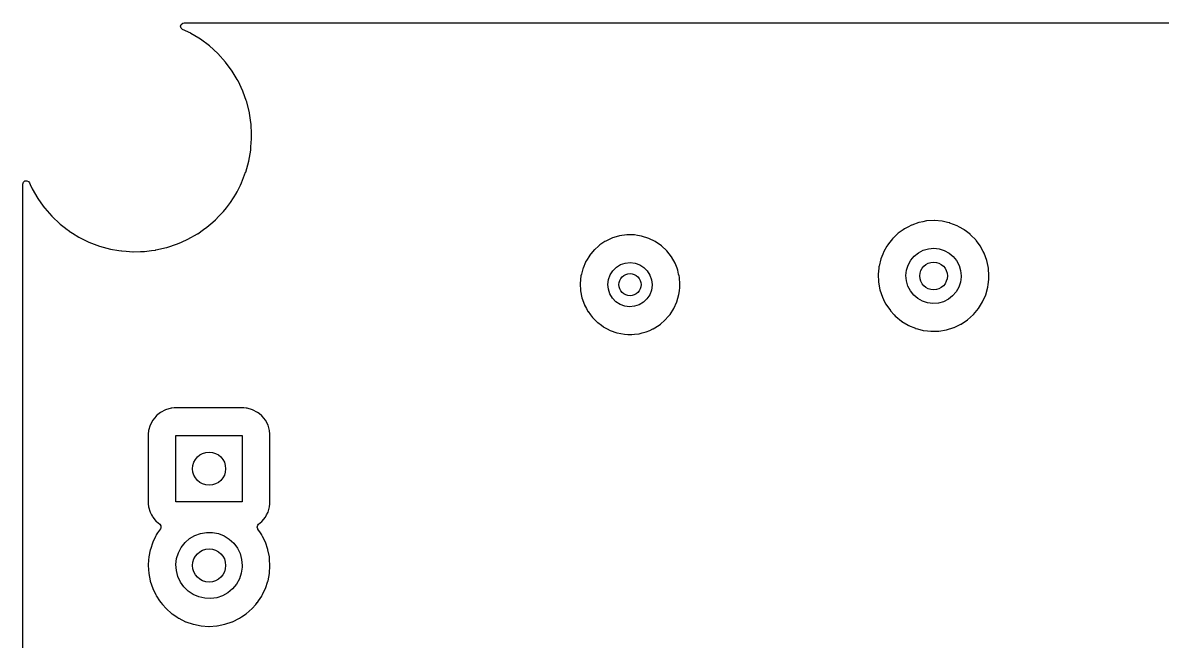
# Model space of a CAD drawing. Extents: x 1.63 to 4.81, y -6.15 to -3.83.
# Drawn here: x 1.634 to 3.259, y -4.708 to -3.827 of the extents above; entities that cross this region are included whole.
import ezdxf

# ---------------------------------------------------------------- set-up
doc = ezdxf.new("R2010")
doc.units = 0
doc.header["$MEASUREMENT"] = 0
doc.layers.add('BLACK', color=7, linetype='CONTINUOUS')

msp = doc.modelspace()

# ---------------------------------------------------------------- linework, layer by layer
at = {"layer": 'BLACK', "linetype": 'CONTINUOUS'}
for p, q in [((1.85947, -3.83186), (1.86031, -3.82919)), ((1.86021, -3.83455), (1.85947, -3.83186)), ((1.86031, -3.82919), (1.86245, -3.8274)), ((1.86245, -3.8274), (1.86443, -3.82699)), ((1.86443, -3.82699), (4.56344, -3.82699)), ((1.86229, -3.83642), (1.86021, -3.83455)), ((1.87383, -3.84195), (1.86229, -3.83642)), ((1.87393, -3.84201), (1.87383, -3.84195)), ((1.88545, -3.84899), (1.87393, -3.84201)), ((1.87393, -3.84201), (1.87393, -3.84201)), ((1.88767, -3.85033), (1.88545, -3.84899)), ((1.90062, -3.86002), (1.88767, -3.85033)), ((1.91256, -3.87093), (1.90062, -3.86002)), ((1.92339, -3.88295), (1.91256, -3.87093)), ((1.93299, -3.89597), (1.92339, -3.88295)), ((1.93305, -3.89608), (1.93299, -3.89597)), ((1.94012, -3.90794), (1.93305, -3.89608)), ((1.94127, -3.90987), (1.94012, -3.90794)), ((1.94816, -3.9245), (1.94127, -3.90987)), ((1.95094, -3.93232), (1.94816, -3.9245)), ((1.9528, -3.93753), (1.95094, -3.93232)), ((1.95359, -3.93974), (1.9528, -3.93753)), ((1.9575, -3.95544), (1.95359, -3.93974)), ((1.95752, -3.95556), (1.9575, -3.95544)), ((1.9595, -3.96902), (1.95752, -3.95556)), ((1.95752, -3.95556), (1.95752, -3.95556)), ((1.95986, -3.97144), (1.9595, -3.96902)), ((1.95987, -3.97156), (1.95986, -3.97144)), ((1.96055, -3.98541), (1.95987, -3.97156)), ((1.95972, -4.00352), (1.96058, -3.9923)), ((1.96065, -3.9876), (1.96055, -3.98541)), ((1.96058, -3.9923), (1.96059, -3.99222)), ((1.96058, -3.9923), (1.96058, -3.9923)), ((1.96059, -3.99222), (1.96065, -3.9876)), ((1.95654, -4.02428), (1.95935, -4.00835)), ((1.95935, -4.00835), (1.95972, -4.00352)), ((1.95219, -4.03986), (1.95654, -4.02428)), ((1.94638, -4.05483), (1.95214, -4.03997)), ((1.95214, -4.03997), (1.95219, -4.03986)), ((1.63447, -4.0568), (1.63526, -4.05412)), ((1.63447, -5.91816), (1.63447, -4.0568)), ((1.63526, -4.05412), (1.63737, -4.05229)), ((1.63737, -4.05229), (1.64014, -4.05189)), ((1.64014, -4.05189), (1.64268, -4.05305)), ((1.64268, -4.05305), (1.64395, -4.05475)), ((1.64395, -4.05475), (1.64507, -4.05722)), ((1.64507, -4.05722), (1.64782, -4.06328)), ((1.93994, -4.0676), (1.94459, -4.05841)), ((1.94459, -4.05841), (1.94634, -4.05494)), ((1.94634, -4.05494), (1.94638, -4.05483)), ((1.94638, -4.05483), (1.94638, -4.05483)), ((1.64782, -4.06328), (1.6559, -4.07729)), ((1.93044, -4.08294), (1.93898, -4.06948)), ((1.93898, -4.06948), (1.93904, -4.06938)), ((1.93898, -4.06948), (1.93898, -4.06948)), ((1.93904, -4.06938), (1.93994, -4.0676)), ((1.6559, -4.07729), (1.65597, -4.07739)), ((1.65597, -4.07739), (1.65597, -4.07739)), ((1.65597, -4.07739), (1.66355, -4.08798)), ((1.66355, -4.08798), (1.66532, -4.09044)), ((1.66532, -4.09044), (1.6654, -4.09054)), ((1.6654, -4.09054), (1.6654, -4.09054)), ((1.6654, -4.09054), (1.6659, -4.09111)), ((1.6659, -4.09111), (1.67598, -4.10262)), ((1.92042, -4.09579), (1.92467, -4.09035)), ((1.92467, -4.09035), (1.9303, -4.08314)), ((1.9303, -4.08314), (1.93038, -4.08304)), ((1.9303, -4.08314), (1.9303, -4.08314)), ((1.93038, -4.08304), (1.93044, -4.08294)), ((1.93044, -4.08294), (1.93044, -4.08294)), ((1.67598, -4.10262), (1.68777, -4.11369)), ((1.90541, -4.11083), (1.90917, -4.10758)), ((1.90917, -4.10758), (1.90926, -4.1075)), ((1.90917, -4.10758), (1.90917, -4.10758)), ((1.90926, -4.1075), (1.91391, -4.10262)), ((1.91391, -4.10262), (1.92033, -4.09588)), ((1.92033, -4.09588), (1.92042, -4.09579)), ((2.93374, -4.10866), (2.92296, -4.10925)), ((2.93392, -4.10865), (2.93374, -4.10866)), ((2.93374, -4.10866), (2.93374, -4.10866)), ((2.94503, -4.10961), (2.93392, -4.10865)), ((1.68777, -4.11369), (1.69355, -4.11814)), ((1.69355, -4.11814), (1.69793, -4.12152)), ((1.69793, -4.12152), (1.70058, -4.12356)), ((1.70058, -4.12356), (1.70069, -4.12362)), ((1.70069, -4.12362), (1.70069, -4.12362)), ((1.70069, -4.12362), (1.70554, -4.12666)), ((1.8838, -4.1274), (1.89213, -4.12152)), ((1.89213, -4.12152), (1.89692, -4.11814)), ((1.89692, -4.11814), (1.89702, -4.11807)), ((1.89692, -4.11814), (1.89692, -4.11814)), ((1.89702, -4.11807), (1.90541, -4.11083)), ((2.88941, -4.12171), (2.88235, -4.12676)), ((2.89128, -4.12037), (2.88941, -4.12171)), ((2.89142, -4.12027), (2.89128, -4.12037)), ((2.89128, -4.12037), (2.89128, -4.12037)), ((2.89581, -4.11799), (2.89142, -4.12027)), ((2.90116, -4.11521), (2.89581, -4.11799)), ((2.90132, -4.11513), (2.90116, -4.11521)), ((2.90116, -4.11521), (2.90116, -4.11521)), ((2.90148, -4.11507), (2.90132, -4.11513)), ((2.91168, -4.11149), (2.90148, -4.11507)), ((2.90148, -4.11507), (2.90148, -4.11507)), ((2.91184, -4.11144), (2.91168, -4.11149)), ((2.91201, -4.1114), (2.91184, -4.11144)), ((2.91735, -4.11034), (2.91201, -4.1114)), ((2.91201, -4.1114), (2.91201, -4.1114)), ((2.92278, -4.10926), (2.91735, -4.11034)), ((2.92296, -4.10925), (2.92278, -4.10926)), ((2.92296, -4.10925), (2.92296, -4.10925)), ((2.95276, -4.1114), (2.94503, -4.10961)), ((2.95572, -4.11209), (2.95276, -4.1114)), ((2.95589, -4.11213), (2.95572, -4.11209)), ((2.95572, -4.11209), (2.95572, -4.11209)), ((2.95606, -4.11219), (2.95589, -4.11213)), ((2.96613, -4.11609), (2.95606, -4.11219)), ((2.95606, -4.11219), (2.95606, -4.11219)), ((2.9663, -4.11615), (2.96613, -4.11609)), ((2.96613, -4.11609), (2.96613, -4.11609)), ((2.96645, -4.11624), (2.9663, -4.11615)), ((2.96958, -4.11799), (2.96645, -4.11624)), ((2.96645, -4.11624), (2.96645, -4.11624)), ((2.97603, -4.1216), (2.96958, -4.11799)), ((2.97617, -4.12171), (2.97603, -4.1216)), ((2.98476, -4.12826), (2.97617, -4.12171)), ((2.97617, -4.12171), (2.97617, -4.12171)), ((1.70554, -4.12666), (1.7143, -4.13213)), ((1.7143, -4.13213), (1.72879, -4.13932)), ((1.72879, -4.13932), (1.74391, -4.14507)), ((1.85495, -4.14197), (1.86059, -4.13946)), ((1.86059, -4.13946), (1.86962, -4.13544)), ((1.86962, -4.13544), (1.86973, -4.13539)), ((1.86962, -4.13544), (1.86962, -4.13544)), ((1.86973, -4.13539), (1.86984, -4.13533)), ((1.86984, -4.13533), (1.88369, -4.12746)), ((1.88369, -4.12746), (1.8838, -4.1274)), ((1.88369, -4.12746), (1.88369, -4.12746)), ((2.46425, -4.13867), (2.45688, -4.1435)), ((2.46554, -4.13783), (2.46425, -4.13867)), ((2.47311, -4.13434), (2.46554, -4.13783)), ((2.47494, -4.13349), (2.47311, -4.13434)), ((2.47511, -4.13342), (2.47494, -4.13349)), ((2.47494, -4.13349), (2.47494, -4.13349)), ((2.48381, -4.13088), (2.47511, -4.13342)), ((2.48504, -4.13052), (2.48381, -4.13088)), ((2.48522, -4.13047), (2.48504, -4.13052)), ((2.48504, -4.13052), (2.48504, -4.13052)), ((2.49566, -4.12905), (2.48522, -4.13047)), ((2.49584, -4.12905), (2.49566, -4.12905)), ((2.50093, -4.12912), (2.49584, -4.12905)), ((2.49584, -4.12905), (2.49584, -4.12905)), ((2.5062, -4.12919), (2.50093, -4.12912)), ((2.50638, -4.12922), (2.5062, -4.12919)), ((2.51087, -4.12995), (2.50638, -4.12922)), ((2.50638, -4.12922), (2.50638, -4.12922)), ((2.51659, -4.13088), (2.51087, -4.12995)), ((2.52663, -4.13409), (2.51659, -4.13088)), ((2.52679, -4.13417), (2.52663, -4.13409)), ((2.53591, -4.13867), (2.52679, -4.13417)), ((2.52679, -4.13417), (2.52679, -4.13417)), ((2.53608, -4.13875), (2.53591, -4.13867)), ((2.54473, -4.14476), (2.53608, -4.13875)), ((2.87417, -4.13459), (2.86837, -4.14195)), ((2.87428, -4.13446), (2.87417, -4.13459)), ((2.87466, -4.13409), (2.87428, -4.13446)), ((2.88222, -4.12688), (2.87466, -4.13409)), ((2.88235, -4.12676), (2.88222, -4.12688)), ((2.88222, -4.12688), (2.88222, -4.12688)), ((2.9849, -4.12837), (2.98476, -4.12826)), ((2.98476, -4.12826), (2.98476, -4.12826)), ((2.98696, -4.13047), (2.9849, -4.12837)), ((2.9918, -4.13539), (2.98696, -4.13047)), ((2.99272, -4.13632), (2.9918, -4.13539)), ((2.99331, -4.13712), (2.99272, -4.13632)), ((2.99935, -4.14529), (2.99331, -4.13712)), ((1.74391, -4.14507), (1.75952, -4.14931)), ((1.75952, -4.14931), (1.7712, -4.15128)), ((1.7712, -4.15128), (1.77536, -4.15199)), ((1.77536, -4.15199), (1.77536, -4.15199)), ((1.77536, -4.15199), (1.77547, -4.15201)), ((1.77547, -4.15201), (1.78185, -4.15245)), ((1.78185, -4.15245), (1.79149, -4.15313)), ((1.79149, -4.15313), (1.79149, -4.15313)), ((1.79149, -4.15313), (1.79161, -4.15314)), ((1.79161, -4.15314), (1.80207, -4.15284)), ((1.80207, -4.15284), (1.80766, -4.15269)), ((1.80766, -4.15269), (1.80778, -4.15268)), ((1.80766, -4.15269), (1.80766, -4.15269)), ((1.80778, -4.15268), (1.8079, -4.15267)), ((1.8079, -4.15267), (1.81791, -4.1514)), ((1.8079, -4.15267), (1.8079, -4.15267)), ((1.81791, -4.1514), (1.82383, -4.15066)), ((1.82383, -4.15066), (1.82395, -4.15063)), ((1.82395, -4.15063), (1.83949, -4.1471)), ((1.82395, -4.15063), (1.82395, -4.15063)), ((1.83949, -4.1471), (1.8396, -4.14707)), ((1.83949, -4.1471), (1.83949, -4.1471)), ((1.8396, -4.14707), (1.83972, -4.14703)), ((1.83972, -4.14703), (1.85484, -4.142)), ((1.85484, -4.142), (1.85495, -4.14197)), ((1.85484, -4.142), (1.85484, -4.142)), ((2.44887, -4.15062), (2.44213, -4.15872)), ((2.44982, -4.14977), (2.44887, -4.15062)), ((2.45514, -4.14502), (2.44982, -4.14977)), ((2.45673, -4.1436), (2.45514, -4.14502)), ((2.45688, -4.1435), (2.45673, -4.1436)), ((2.45688, -4.1435), (2.45688, -4.1435)), ((2.55241, -4.15198), (2.54473, -4.14476)), ((2.55893, -4.16025), (2.55241, -4.15198)), ((2.86024, -4.15664), (2.85758, -4.1632)), ((2.8617, -4.15302), (2.86024, -4.15664)), ((2.86177, -4.15286), (2.8617, -4.15302)), ((2.86186, -4.15271), (2.86177, -4.15286)), ((2.86617, -4.14529), (2.86186, -4.15271)), ((2.86186, -4.15271), (2.86186, -4.15271)), ((2.86737, -4.14322), (2.86617, -4.14529)), ((2.86837, -4.14195), (2.86737, -4.14322)), ((2.90513, -4.15947), (2.91112, -4.15465)), ((2.91112, -4.15465), (2.91793, -4.1511)), ((2.91793, -4.1511), (2.9253, -4.14893)), ((2.9253, -4.14893), (2.93295, -4.14823)), ((2.93295, -4.14823), (2.94059, -4.14903)), ((2.94059, -4.14903), (2.94793, -4.1513)), ((2.94793, -4.1513), (2.95469, -4.15496)), ((2.95469, -4.15496), (2.96061, -4.15986)), ((2.99943, -4.14544), (2.99935, -4.14529)), ((3.00334, -4.15268), (2.99943, -4.14544)), ((3.00464, -4.1551), (3.00334, -4.15268)), ((3.0085, -4.16557), (3.00464, -4.1551)), ((2.43659, -4.1679), (2.433, -4.17647)), ((2.43666, -4.16773), (2.43659, -4.1679)), ((2.43659, -4.1679), (2.43659, -4.1679)), ((2.43807, -4.1654), (2.43666, -4.16773)), ((2.44203, -4.15888), (2.43807, -4.1654)), ((2.44213, -4.15872), (2.44203, -4.15888)), ((2.48061, -4.17518), (2.48659, -4.1715)), ((2.48659, -4.1715), (2.49324, -4.16924)), ((2.49324, -4.16924), (2.50022, -4.1685)), ((2.50022, -4.1685), (2.50719, -4.16934)), ((2.50719, -4.16934), (2.51381, -4.17169)), ((2.51381, -4.17169), (2.51974, -4.17545)), ((2.56416, -4.1694), (2.55893, -4.16025)), ((2.56423, -4.16957), (2.56416, -4.1694)), ((2.56698, -4.17665), (2.56423, -4.16957)), ((2.56423, -4.16957), (2.56423, -4.16957)), ((2.85493, -4.17385), (2.85489, -4.17402)), ((2.85754, -4.16337), (2.85493, -4.17385)), ((2.85758, -4.1632), (2.85754, -4.16337)), ((2.85754, -4.16337), (2.85754, -4.16337)), ((2.89417, -4.17941), (2.89649, -4.17209)), ((2.89649, -4.17209), (2.90019, -4.16536)), ((2.90019, -4.16536), (2.90513, -4.15947)), ((2.96061, -4.15986), (2.96547, -4.16581)), ((2.96547, -4.16581), (2.96908, -4.1726)), ((2.96908, -4.1726), (2.9713, -4.17995)), ((3.00854, -4.16574), (3.0085, -4.16557)), ((3.01037, -4.17423), (3.00854, -4.16574)), ((3.00854, -4.16574), (3.00854, -4.16574)), ((2.43, -4.18766), (2.42894, -4.19814)), ((2.43068, -4.18494), (2.43, -4.18766)), ((2.43254, -4.17762), (2.43068, -4.18494)), ((2.43259, -4.17744), (2.43254, -4.17762)), ((2.43254, -4.17762), (2.43254, -4.17762)), ((2.433, -4.17647), (2.43259, -4.17744)), ((2.46939, -4.19259), (2.47179, -4.186)), ((2.47179, -4.186), (2.47559, -4.18009)), ((2.47559, -4.18009), (2.48061, -4.17518)), ((2.51974, -4.17545), (2.52468, -4.18044)), ((2.52468, -4.18044), (2.5284, -4.18639)), ((2.5284, -4.18639), (2.53071, -4.19302)), ((2.56798, -4.17922), (2.56698, -4.17665)), ((2.56802, -4.1794), (2.56798, -4.17922)), ((2.56931, -4.18512), (2.56802, -4.1794)), ((2.56989, -4.18766), (2.56931, -4.18512)), ((2.5703, -4.18949), (2.56989, -4.18766)), ((2.57108, -4.2), (2.5703, -4.18949)), ((2.85464, -4.17647), (2.85376, -4.18512)), ((2.85376, -4.18512), (2.85419, -4.19626)), ((2.85487, -4.1742), (2.85464, -4.17647)), ((2.85489, -4.17402), (2.85487, -4.1742)), ((2.85487, -4.1742), (2.85487, -4.1742)), ((2.89331, -4.18705), (2.89417, -4.17941)), ((2.89395, -4.19471), (2.89331, -4.18705)), ((2.97203, -4.1887), (2.97107, -4.19632)), ((2.9713, -4.17995), (2.97205, -4.1876)), ((2.97205, -4.1876), (2.97203, -4.1887)), ((3.01085, -4.17647), (3.01037, -4.17423)), ((3.01164, -4.1876), (3.01085, -4.17647)), ((3.01148, -4.19256), (3.01158, -4.18931)), ((3.01158, -4.18931), (3.01163, -4.18773)), ((3.01163, -4.18773), (3.01164, -4.1876)), ((3.01163, -4.18773), (3.01163, -4.18773)), ((2.42894, -4.19814), (2.42945, -4.20866)), ((2.46851, -4.19956), (2.46939, -4.19259)), ((2.46919, -4.20655), (2.46851, -4.19956)), ((2.53148, -4.20088), (2.53051, -4.20783)), ((2.53071, -4.19302), (2.5315, -4.2)), ((2.5315, -4.2), (2.53148, -4.20088)), ((2.57036, -4.20866), (2.57097, -4.20384)), ((2.57097, -4.20384), (2.57099, -4.20372)), ((2.57097, -4.20384), (2.57097, -4.20384)), ((2.57099, -4.20344), (2.57108, -4.20012)), ((2.57099, -4.20372), (2.57099, -4.20344)), ((2.57108, -4.20012), (2.57108, -4.2)), ((2.85419, -4.19626), (2.8562, -4.20724)), ((2.89607, -4.20209), (2.89395, -4.19471)), ((2.89958, -4.20893), (2.89607, -4.20209)), ((2.96864, -4.20361), (2.96485, -4.21029)), ((2.97107, -4.19632), (2.96864, -4.20361)), ((3.00697, -4.21435), (3.01, -4.20361)), ((3.01, -4.20361), (3.01048, -4.2)), ((3.01048, -4.2), (3.01147, -4.19268)), ((3.01147, -4.19268), (3.01148, -4.19256)), ((3.01147, -4.19268), (3.01147, -4.19268)), ((2.42945, -4.20866), (2.4315, -4.219)), ((2.4315, -4.219), (2.43506, -4.22891)), ((2.47141, -4.21321), (2.46919, -4.20655)), ((2.47505, -4.21922), (2.47141, -4.21321)), ((2.47992, -4.22427), (2.47505, -4.21922)), ((2.52413, -4.22025), (2.51904, -4.22509)), ((2.52801, -4.2144), (2.52413, -4.22025)), ((2.53051, -4.20783), (2.52801, -4.2144)), ((2.5668, -4.22431), (2.56966, -4.21417)), ((2.56966, -4.21417), (2.57036, -4.20866)), ((2.8562, -4.20724), (2.85973, -4.21782)), ((2.85973, -4.21782), (2.85981, -4.21797)), ((2.85981, -4.21797), (2.85981, -4.21797)), ((2.85981, -4.21797), (2.86297, -4.22431)), ((2.90436, -4.21495), (2.89958, -4.20893)), ((2.91021, -4.21993), (2.90436, -4.21495)), ((2.91692, -4.22368), (2.91021, -4.21993)), ((2.95377, -4.22084), (2.94691, -4.2243)), ((2.95983, -4.21611), (2.95377, -4.22084)), ((2.96485, -4.21029), (2.95983, -4.21611)), ((3.00246, -4.22455), (3.00697, -4.21435)), ((2.43506, -4.22891), (2.43515, -4.22908)), ((2.43515, -4.22908), (2.43783, -4.23407)), ((2.43783, -4.23407), (2.44005, -4.23819)), ((2.44005, -4.23819), (2.44016, -4.23834)), ((2.44016, -4.23834), (2.44016, -4.23834)), ((2.44016, -4.23834), (2.44347, -4.24278)), ((2.4858, -4.22811), (2.47992, -4.22427)), ((2.49238, -4.23056), (2.4858, -4.22811)), ((2.49934, -4.23149), (2.49238, -4.23056)), ((2.50633, -4.23085), (2.49934, -4.23149)), ((2.51301, -4.22868), (2.50633, -4.23085)), ((2.51904, -4.22509), (2.51301, -4.22868)), ((2.55701, -4.24241), (2.56237, -4.23407)), ((2.56237, -4.23407), (2.56247, -4.23392)), ((2.56237, -4.23407), (2.56237, -4.23407)), ((2.56247, -4.23392), (2.5668, -4.22431)), ((2.86297, -4.22431), (2.86471, -4.22779)), ((2.86471, -4.22779), (2.87105, -4.23697)), ((2.87105, -4.23697), (2.87117, -4.2371)), ((2.87117, -4.2371), (2.87643, -4.24278)), ((2.92422, -4.22605), (2.91692, -4.22368)), ((2.93185, -4.22696), (2.92422, -4.22605)), ((2.93951, -4.22637), (2.93185, -4.22696)), ((2.94691, -4.2243), (2.93951, -4.22637)), ((2.98938, -4.24255), (2.99656, -4.23401)), ((2.99656, -4.23401), (3.00246, -4.22455)), ((2.44347, -4.24278), (2.44635, -4.24664)), ((2.44635, -4.24664), (2.44648, -4.24676)), ((2.44648, -4.24676), (2.44648, -4.24676)), ((2.44648, -4.24676), (2.4537, -4.25392)), ((2.4537, -4.25392), (2.45383, -4.25405)), ((2.45383, -4.25405), (2.45398, -4.25416)), ((2.45398, -4.25416), (2.45398, -4.25416)), ((2.45398, -4.25416), (2.45915, -4.25795)), ((2.54346, -4.25609), (2.54968, -4.25082)), ((2.54968, -4.25082), (2.54982, -4.2507)), ((2.54968, -4.25082), (2.54968, -4.25082)), ((2.54982, -4.2507), (2.5548, -4.24503)), ((2.5548, -4.24503), (2.55665, -4.24292)), ((2.55665, -4.24292), (2.55677, -4.24278)), ((2.55665, -4.24292), (2.55665, -4.24292)), ((2.55677, -4.24278), (2.55701, -4.24241)), ((2.87643, -4.24278), (2.87862, -4.24516)), ((2.87862, -4.24516), (2.87876, -4.24527)), ((2.87876, -4.24527), (2.88714, -4.25209)), ((2.88714, -4.25209), (2.88714, -4.25209)), ((2.88714, -4.25209), (2.88727, -4.2522)), ((2.88727, -4.2522), (2.88742, -4.25229)), ((2.88742, -4.25229), (2.89625, -4.25761)), ((2.97194, -4.25609), (2.98093, -4.25009)), ((2.98093, -4.25009), (2.98107, -4.24999)), ((2.98093, -4.25009), (2.98093, -4.25009)), ((2.98107, -4.24999), (2.98938, -4.24255)), ((2.45915, -4.25795), (2.46233, -4.26028)), ((2.46233, -4.26028), (2.46249, -4.26037)), ((2.46249, -4.26037), (2.46249, -4.26037)), ((2.46249, -4.26037), (2.4676, -4.26305)), ((2.4676, -4.26305), (2.47166, -4.26519)), ((2.47166, -4.26519), (2.47183, -4.26525)), ((2.47183, -4.26525), (2.48143, -4.2686)), ((2.48143, -4.2686), (2.48143, -4.2686)), ((2.48143, -4.2686), (2.4816, -4.26866)), ((2.4816, -4.26866), (2.49195, -4.27063)), ((2.49195, -4.27063), (2.49695, -4.27082)), ((2.49695, -4.27082), (2.5023, -4.27103)), ((2.5023, -4.27103), (2.5023, -4.27103)), ((2.5023, -4.27103), (2.50248, -4.27104)), ((2.50248, -4.27104), (2.50626, -4.27063)), ((2.50626, -4.27063), (2.51277, -4.26991)), ((2.51277, -4.26991), (2.51295, -4.26989)), ((2.51277, -4.26991), (2.51277, -4.26991)), ((2.51295, -4.26989), (2.5175, -4.2687)), ((2.5175, -4.2687), (2.52296, -4.26726)), ((2.52296, -4.26726), (2.52314, -4.26721)), ((2.52314, -4.26721), (2.52805, -4.2651)), ((2.52805, -4.2651), (2.53265, -4.26313)), ((2.53265, -4.26313), (2.53282, -4.26305)), ((2.53265, -4.26313), (2.53265, -4.26313)), ((2.53282, -4.26305), (2.53298, -4.26296)), ((2.53298, -4.26296), (2.54163, -4.25761)), ((2.53298, -4.26296), (2.53298, -4.26296)), ((2.54163, -4.25761), (2.54178, -4.25751)), ((2.54163, -4.25761), (2.54163, -4.25761)), ((2.54178, -4.25751), (2.54346, -4.25609)), ((2.89625, -4.25761), (2.89683, -4.25795)), ((2.89683, -4.25795), (2.89699, -4.25802)), ((2.89699, -4.25802), (2.89699, -4.25802)), ((2.89699, -4.25802), (2.90694, -4.26223)), ((2.90694, -4.26223), (2.90694, -4.26223)), ((2.90694, -4.26223), (2.9071, -4.2623)), ((2.9071, -4.2623), (2.90993, -4.26305)), ((2.90993, -4.26305), (2.91771, -4.26512)), ((2.91771, -4.26512), (2.91771, -4.26512)), ((2.91771, -4.26512), (2.91788, -4.26516)), ((2.91788, -4.26516), (2.91805, -4.26518)), ((2.91805, -4.26518), (2.91806, -4.26518)), ((2.91806, -4.26518), (2.92425, -4.26591)), ((2.92425, -4.26591), (2.92896, -4.26647)), ((2.92896, -4.26647), (2.94011, -4.26621)), ((2.94011, -4.26621), (2.94028, -4.26618)), ((2.94028, -4.26618), (2.95094, -4.26441)), ((2.95094, -4.26441), (2.95111, -4.26438)), ((2.95094, -4.26441), (2.95094, -4.26441)), ((2.95111, -4.26438), (2.95128, -4.26432)), ((2.95128, -4.26432), (2.96158, -4.26107)), ((2.95128, -4.26432), (2.95128, -4.26432)), ((2.96158, -4.26107), (2.96174, -4.26101)), ((2.96158, -4.26107), (2.96158, -4.26107)), ((2.96174, -4.26101), (2.9619, -4.26094)), ((2.9619, -4.26094), (2.97164, -4.25626)), ((2.9619, -4.26094), (2.9619, -4.26094)), ((2.97164, -4.25626), (2.9718, -4.25619)), ((2.97164, -4.25626), (2.97164, -4.25626)), ((2.9718, -4.25619), (2.97194, -4.25609)), ((1.82883, -4.38364), (1.82476, -4.38696)), ((1.83077, -4.38207), (1.82883, -4.38364)), ((1.83096, -4.38191), (1.83077, -4.38207)), ((1.83077, -4.38207), (1.83077, -4.38207)), ((1.83805, -4.3782), (1.83096, -4.38191)), ((1.84574, -4.37599), (1.83805, -4.3782)), ((1.84699, -4.37588), (1.84574, -4.37599)), ((1.85037, -4.37558), (1.84699, -4.37588)), ((1.85048, -4.37557), (1.85037, -4.37558)), ((1.85037, -4.37558), (1.85037, -4.37558)), ((1.94952, -4.37557), (1.85048, -4.37557)), ((1.94963, -4.37558), (1.94952, -4.37557)), ((1.95301, -4.37588), (1.94963, -4.37558)), ((1.94963, -4.37558), (1.94963, -4.37558)), ((1.95426, -4.37599), (1.95301, -4.37588)), ((1.96195, -4.3782), (1.95426, -4.37599)), ((1.96904, -4.38191), (1.96195, -4.3782)), ((1.96923, -4.38207), (1.96904, -4.38191)), ((1.97117, -4.38364), (1.96923, -4.38207)), ((1.96923, -4.38207), (1.96923, -4.38207)), ((1.97524, -4.38696), (1.97117, -4.38364)), ((1.81599, -4.40026), (1.81379, -4.40795)), ((1.8197, -4.39317), (1.81599, -4.40026)), ((1.82439, -4.38742), (1.8197, -4.39317)), ((1.8246, -4.38716), (1.82439, -4.38742)), ((1.82476, -4.38696), (1.8246, -4.38716)), ((1.9754, -4.38716), (1.97524, -4.38696)), ((1.97561, -4.38742), (1.9754, -4.38716)), ((1.9803, -4.39317), (1.97561, -4.38742)), ((1.98401, -4.40026), (1.9803, -4.39317)), ((1.98621, -4.40795), (1.98401, -4.40026)), ((1.8134, -4.41234), (1.81337, -4.41268)), ((1.81337, -4.41268), (1.81337, -4.51173)), ((1.81377, -4.40818), (1.8134, -4.41234)), ((1.81379, -4.40795), (1.81377, -4.40818)), ((1.85276, -4.50945), (1.85276, -4.41496)), ((1.85276, -4.41496), (1.94724, -4.41496)), ((1.94724, -4.41496), (1.94724, -4.50945)), ((1.98623, -4.40818), (1.98621, -4.40795)), ((1.9866, -4.41234), (1.98623, -4.40818)), ((1.98663, -4.41268), (1.9866, -4.41234)), ((1.98663, -4.51173), (1.98663, -4.41268)), ((1.81337, -4.51173), (1.81338, -4.51183)), ((1.81338, -4.51183), (1.81338, -4.51183)), ((1.81338, -4.51183), (1.81341, -4.51217)), ((1.81341, -4.51217), (1.81379, -4.51646)), ((1.94724, -4.50945), (1.85276, -4.50945)), ((1.98621, -4.51646), (1.98659, -4.51217)), ((1.98659, -4.51217), (1.98662, -4.51183)), ((1.98662, -4.51183), (1.98663, -4.51173)), ((1.98662, -4.51183), (1.98662, -4.51183)), ((1.81379, -4.51646), (1.81599, -4.52415)), ((1.81599, -4.52415), (1.81795, -4.5279)), ((1.81795, -4.5279), (1.81933, -4.53053)), ((1.81933, -4.53053), (1.8197, -4.53124)), ((1.8197, -4.53124), (1.82476, -4.53745)), ((1.97524, -4.53745), (1.9803, -4.53124)), ((1.9803, -4.53124), (1.98067, -4.53053)), ((1.98067, -4.53053), (1.98205, -4.5279)), ((1.98205, -4.5279), (1.98401, -4.52415)), ((1.98401, -4.52415), (1.98621, -4.51646)), ((1.82476, -4.53745), (1.82495, -4.5376)), ((1.82495, -4.5376), (1.82495, -4.5376)), ((1.82495, -4.5376), (1.82958, -4.54138)), ((1.82958, -4.54138), (1.83116, -4.54368)), ((1.83124, -4.54647), (1.83057, -4.54798)), ((1.83116, -4.54368), (1.83124, -4.54647)), ((1.9686, -4.54531), (1.96934, -4.54261)), ((1.96943, -4.54798), (1.9686, -4.54531)), ((1.96934, -4.54261), (1.97042, -4.54138)), ((1.97042, -4.54138), (1.97505, -4.5376)), ((1.97505, -4.5376), (1.97524, -4.53745)), ((1.97505, -4.5376), (1.97505, -4.5376)), ((1.82382, -4.5586), (1.81979, -4.56678)), ((1.82474, -4.55674), (1.82382, -4.5586)), ((1.82481, -4.55659), (1.82474, -4.55674)), ((1.82474, -4.55674), (1.82474, -4.55674)), ((1.82672, -4.55374), (1.82481, -4.55659)), ((1.83057, -4.54798), (1.82672, -4.55374)), ((1.86573, -4.56748), (1.87223, -4.56178)), ((1.87223, -4.56178), (1.87966, -4.55736)), ((1.87966, -4.55736), (1.88777, -4.55437)), ((1.88777, -4.55437), (1.89629, -4.5529)), ((1.89629, -4.5529), (1.90494, -4.55301)), ((1.90494, -4.55301), (1.91342, -4.5547)), ((1.91342, -4.5547), (1.92145, -4.55791)), ((1.92145, -4.55791), (1.92876, -4.56252)), ((1.92876, -4.56252), (1.93511, -4.56839)), ((1.96958, -4.54819), (1.96943, -4.54798)), ((1.97328, -4.55374), (1.96958, -4.54819)), ((1.97519, -4.55659), (1.97328, -4.55374)), ((1.97526, -4.55674), (1.97519, -4.55659)), ((1.97618, -4.5586), (1.97526, -4.55674)), ((1.97526, -4.55674), (1.97526, -4.55674)), ((1.98021, -4.56678), (1.97618, -4.5586)), ((1.81611, -4.57769), (1.81411, -4.58773)), ((1.81614, -4.57753), (1.81611, -4.57769)), ((1.81611, -4.57769), (1.81611, -4.57769)), ((1.81627, -4.57714), (1.81614, -4.57753)), ((1.81974, -4.56693), (1.81627, -4.57714)), ((1.81979, -4.56678), (1.81974, -4.56693)), ((1.81974, -4.56693), (1.81974, -4.56693)), ((1.85635, -4.58192), (1.86038, -4.57427)), ((1.86038, -4.57427), (1.86573, -4.56748)), ((1.93511, -4.56839), (1.94028, -4.57532)), ((1.94028, -4.57532), (1.94411, -4.58307)), ((1.98026, -4.56693), (1.98021, -4.56678)), ((1.98373, -4.57714), (1.98026, -4.56693)), ((1.98026, -4.56693), (1.98026, -4.56693)), ((1.98386, -4.57753), (1.98373, -4.57714)), ((1.98389, -4.57769), (1.98386, -4.57753)), ((1.98589, -4.58773), (1.98389, -4.57769)), ((1.98389, -4.57769), (1.98389, -4.57769)), ((1.81373, -4.59159), (1.81318, -4.6)), ((1.81391, -4.58883), (1.81373, -4.59159)), ((1.81392, -4.58867), (1.81391, -4.58883)), ((1.81391, -4.58883), (1.81391, -4.58883)), ((1.81411, -4.58773), (1.81392, -4.58867)), ((1.85277, -4.59876), (1.85379, -4.59018)), ((1.85379, -4.59018), (1.85635, -4.58192)), ((1.94411, -4.58307), (1.94645, -4.59139)), ((1.94645, -4.59139), (1.94724, -4.6)), ((1.98608, -4.58867), (1.98589, -4.58773)), ((1.98609, -4.58883), (1.98608, -4.58867)), ((1.98627, -4.59159), (1.98609, -4.58883)), ((1.98609, -4.58883), (1.98609, -4.58883)), ((1.98682, -4.6), (1.98627, -4.59159)), ((1.81318, -4.6), (1.81392, -4.61133)), ((1.81392, -4.61133), (1.81395, -4.61149)), ((1.81395, -4.61149), (1.81395, -4.61149)), ((1.81395, -4.61149), (1.816, -4.62178)), ((1.85334, -4.60739), (1.85277, -4.59876)), ((1.85547, -4.61577), (1.85334, -4.60739)), ((1.94594, -4.61103), (1.94316, -4.61922)), ((1.94718, -4.60247), (1.94594, -4.61103)), ((1.94724, -4.6), (1.94718, -4.60247)), ((1.984, -4.62178), (1.98605, -4.61149)), ((1.98605, -4.61149), (1.98608, -4.61133)), ((1.98605, -4.61149), (1.98605, -4.61149)), ((1.98608, -4.61133), (1.98682, -4.6)), ((1.816, -4.62178), (1.81614, -4.62247)), ((1.81614, -4.62247), (1.81619, -4.62262)), ((1.81619, -4.62262), (1.81619, -4.62262)), ((1.81619, -4.62262), (1.81974, -4.63307)), ((1.85909, -4.62362), (1.85547, -4.61577)), ((1.86408, -4.63068), (1.85909, -4.62362)), ((1.93894, -4.62676), (1.93341, -4.63341)), ((1.94316, -4.61922), (1.93894, -4.62676)), ((1.98026, -4.63307), (1.98381, -4.62262)), ((1.98381, -4.62262), (1.98386, -4.62247)), ((1.98381, -4.62262), (1.98381, -4.62262)), ((1.98386, -4.62247), (1.984, -4.62178)), ((1.81974, -4.63307), (1.81979, -4.63322)), ((1.81979, -4.63322), (1.81986, -4.63337)), ((1.81986, -4.63337), (1.81986, -4.63337)), ((1.81986, -4.63337), (1.82391, -4.64158)), ((1.82391, -4.64158), (1.82481, -4.64341)), ((1.82481, -4.64341), (1.8249, -4.64355)), ((1.8249, -4.64355), (1.82955, -4.6505)), ((1.87027, -4.63672), (1.86408, -4.63068)), ((1.87746, -4.64152), (1.87027, -4.63672)), ((1.8854, -4.64493), (1.87746, -4.64152)), ((1.89383, -4.64684), (1.8854, -4.64493)), ((1.91922, -4.64316), (1.91103, -4.64594)), ((1.92676, -4.63894), (1.91922, -4.64316)), ((1.93341, -4.63341), (1.92676, -4.63894)), ((1.97064, -4.65022), (1.9751, -4.64355)), ((1.9751, -4.64355), (1.97519, -4.64341)), ((1.97519, -4.64341), (1.97609, -4.64158)), ((1.97609, -4.64158), (1.98014, -4.63337)), ((1.98014, -4.63337), (1.98021, -4.63322)), ((1.98014, -4.63337), (1.98014, -4.63337)), ((1.98021, -4.63322), (1.98026, -4.63307)), ((1.82955, -4.6505), (1.83112, -4.65285)), ((1.83112, -4.65285), (1.83123, -4.65297)), ((1.83123, -4.65297), (1.83123, -4.65297)), ((1.83123, -4.65297), (1.83341, -4.65547)), ((1.83341, -4.65547), (1.83861, -4.66139)), ((1.90247, -4.64718), (1.89383, -4.64684)), ((1.91103, -4.64594), (1.90247, -4.64718)), ((1.96139, -4.66139), (1.96659, -4.65547)), ((1.96659, -4.65547), (1.96877, -4.65297)), ((1.96877, -4.65297), (1.96888, -4.65285)), ((1.96877, -4.65297), (1.96877, -4.65297)), ((1.96888, -4.65285), (1.97045, -4.6505)), ((1.97045, -4.6505), (1.97064, -4.65022)), ((1.83861, -4.66139), (1.83873, -4.6615)), ((1.83873, -4.6615), (1.84703, -4.66877)), ((1.84703, -4.66877), (1.84703, -4.66877)), ((1.84703, -4.66877), (1.84715, -4.66888)), ((1.84715, -4.66888), (1.84728, -4.66897)), ((1.84728, -4.66897), (1.84728, -4.66897)), ((1.84728, -4.66897), (1.854, -4.67346)), ((1.854, -4.67346), (1.85659, -4.67519)), ((1.85659, -4.67519), (1.85674, -4.67526)), ((1.85674, -4.67526), (1.85674, -4.67526)), ((1.85674, -4.67526), (1.86663, -4.68014)), ((1.93337, -4.68014), (1.94326, -4.67526)), ((1.94326, -4.67526), (1.94341, -4.67519)), ((1.94326, -4.67526), (1.94326, -4.67526)), ((1.94341, -4.67519), (1.946, -4.67346)), ((1.946, -4.67346), (1.95272, -4.66897)), ((1.95272, -4.66897), (1.95285, -4.66888)), ((1.95272, -4.66897), (1.95272, -4.66897)), ((1.95285, -4.66888), (1.95297, -4.66877)), ((1.95297, -4.66877), (1.96127, -4.6615)), ((1.95297, -4.66877), (1.95297, -4.66877)), ((1.96127, -4.6615), (1.96139, -4.66139)), ((1.86663, -4.68014), (1.86678, -4.68021)), ((1.86678, -4.68021), (1.86693, -4.68026)), ((1.86693, -4.68026), (1.86693, -4.68026)), ((1.86693, -4.68026), (1.87738, -4.68381)), ((1.87738, -4.68381), (1.87738, -4.68381)), ((1.87738, -4.68381), (1.87753, -4.68386)), ((1.87753, -4.68386), (1.87769, -4.68389)), ((1.87769, -4.68389), (1.87769, -4.68389)), ((1.87769, -4.68389), (1.88851, -4.68605)), ((1.88851, -4.68605), (1.88851, -4.68605)), ((1.88851, -4.68605), (1.88867, -4.68608)), ((1.88867, -4.68608), (1.88883, -4.68609)), ((1.88883, -4.68609), (1.88883, -4.68609)), ((1.88883, -4.68609), (1.89984, -4.68681)), ((1.89984, -4.68681), (1.9, -4.68682)), ((1.9, -4.68682), (1.90016, -4.68681)), ((1.90016, -4.68681), (1.91117, -4.68609)), ((1.91117, -4.68609), (1.91133, -4.68608)), ((1.91117, -4.68609), (1.91117, -4.68609)), ((1.91133, -4.68608), (1.91149, -4.68605)), ((1.91149, -4.68605), (1.92231, -4.68389)), ((1.91149, -4.68605), (1.91149, -4.68605)), ((1.92231, -4.68389), (1.92247, -4.68386)), ((1.92231, -4.68389), (1.92231, -4.68389)), ((1.92247, -4.68386), (1.92262, -4.68381)), ((1.92262, -4.68381), (1.93307, -4.68026)), ((1.92262, -4.68381), (1.92262, -4.68381)), ((1.93307, -4.68026), (1.93322, -4.68021)), ((1.93307, -4.68026), (1.93307, -4.68026)), ((1.93322, -4.68021), (1.93337, -4.68014))]:
    msp.add_line(p, q, dxfattribs=at)
at = {"layer": 'BLACK'}
for centre, radius in [((2.93268, -4.1876), 0.01969), ((2.5, -4.2), 0.01575), ((1.9, -4.4622), 0.02362), ((1.9, -4.6), 0.02362)]:
    msp.add_circle(centre, radius, dxfattribs=at)

doc.saveas('drawing.dxf')
